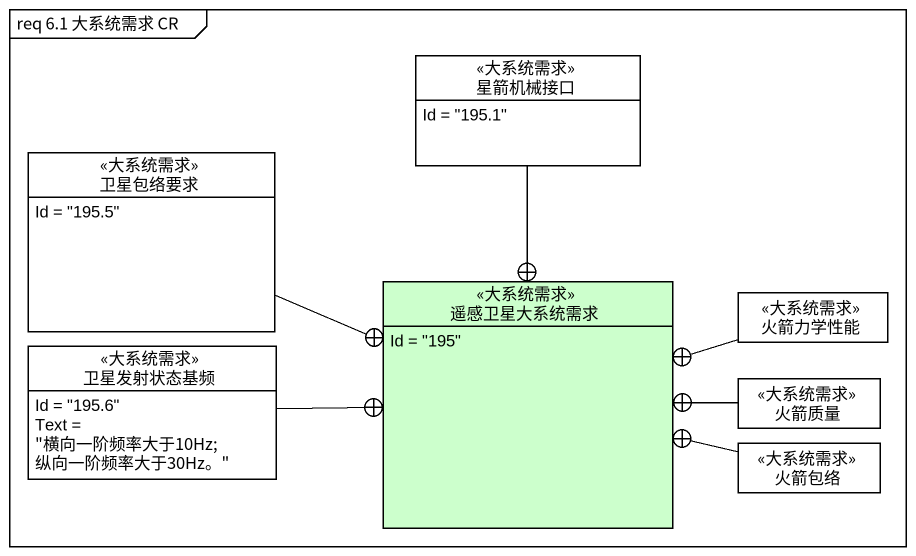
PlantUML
@startuml
mainframe req 6.1 大系统需求 CR
hide circle
hide empty members
class 星箭机械接口 <<大系统需求>> {
  Id = "195.1"
}
class 卫星包络要求 <<大系统需求>> {
  Id = "195.5"
}
class 遥感卫星大系统需求 <<大系统需求>> #CCFFCC {
  Id = "195"
}
class 卫星发射状态基频 <<大系统需求>> {
  Id = "195.6"
  Text = "横向一阶频率大于10Hz; 纵向一阶频率大于30Hz。"
}
class 火箭力学性能 <<大系统需求>>
class 火箭质量 <<大系统需求>>
class 火箭包络 <<大系统需求>>
星箭机械接口 --+ 遥感卫星大系统需求
卫星包络要求 -right-+ 遥感卫星大系统需求
卫星发射状态基频 -right-+ 遥感卫星大系统需求
火箭力学性能 -left-+ 遥感卫星大系统需求
火箭质量 -left-+ 遥感卫星大系统需求
火箭包络 -left-+ 遥感卫星大系统需求
@enduml
